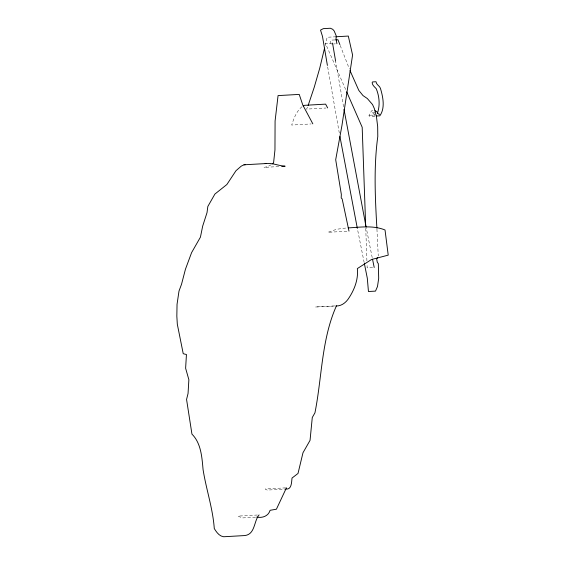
<?xml version="1.0" encoding="UTF-8"?>
<svg xmlns="http://www.w3.org/2000/svg" width="565" height="565" viewBox="0 0 565 565"><rect width="100%" height="100%" fill="white"/><g stroke="black" fill="none" stroke-linecap="round" stroke-linejoin="round"><path stroke-width="0.42" stroke-dasharray="2.83 2.12" d="M325.143 45.659L327.156 37.262L334.777 36.831M307.572 107.166L306.484 109.116L325.949 108.021M369.305 116.651L369.016 115.288L371.551 110.839L373.67 110.719M374.948 116.334L372.829 116.454L374.376 113.742M302.042 106.679C296.42 111.234 293.892 118.403 291.674 125.042L311.146 123.94M271.242 164.712L267.648 166.604L263.968 167.402L279.202 166.541M345.639 228.062L336.662 229.27L327.82 232.314L348.139 231.163M334.84 39.931L330.921 40.15L329.861 44.162L332.997 43.985M332.559 43.117L325.511 43.519L345.964 90.223M333.781 43.936L335.349 43.851M375.153 112.386L371.622 112.583L373.345 113.381L374.793 115.557M369.016 115.288L375.365 114.928M372.639 267.556L367.151 267.866L367.031 264.349M334.755 305.919L315.284 307.021L335.052 305.99M285.608 487.856L265.289 489.007L267.174 490.081L284.951 489.078M257.379 515.019L237.907 516.113L242.336 517.928L255.881 517.159M340.201 45.454L349.417 69.057M372.547 115.091L372.829 116.454M372.208 257.64L366.261 227.893M364.164 262.555L357.497 229.213M339.311 133.114L327.545 66.289M343.562 106.792L335.603 61.105M376.94 229.065L378.253 255.994M365.753 228.324L366.904 260.839"/><path stroke-width="0.85" d="M324.536 48.173L319.705 68.323L314.204 87.363L308.123 105.514M336.45 305.82C321.407 339.48 322.05 377.3 314.938 412.846L312.283 417.493L310.044 440.368L302.981 452.756L298.009 473.463L292.02 478.054C291.519 481.98 291.808 489.968 285.798 489.029M377.392 113.374C380.196 105.507 379.419 96.304 376.205 88.663C374.581 86.897 372.469 85.393 372.144 82.723L372.519 81.932L376.043 81.734C376.276 84.764 379.475 85.654 380.4 88.253C382.999 96.799 385.358 108.233 379.807 115.818L376.283 116.016M286.455 487.807L276.412 509.213L270.105 510.301C268.403 516.135 262.386 518.232 256.729 517.116M377.752 257.52L376.657 258.841L377.279 262.181L378.324 263.678L378.691 278.347L377.491 286.512L375.506 291.116L368.451 291.512L367.299 278.199L364.34 263.41M272.422 163.836L273.58 162.847L274.957 149.944L275.084 121.023L278.065 95.598L299.224 94.404L302.748 104.906L312.833 123.848M303.243 105.902L304.464 105.33L325.624 104.137L327.644 107.922M281.737 166.393L285.127 166.202C278.835 165.919 272.853 162.819 266.398 163.539L244.002 164.796L241.262 166.124L235.986 170.715L226.862 184.522L214.912 194.056L207.842 206.444L207.016 212.631L202.673 226.134L200.427 237.159L191.591 252.64L185.44 269.244L181.535 284.244L178.999 291.067L177.043 304.344L176.838 316.146L177.318 324.254L183.23 353.711L186.443 354.523L185.624 368.253L188.872 379.736L188.053 393.473L186.563 399.448L191.945 434.118C201.105 443.186 201.966 457.297 203.061 469.515C206.19 489.396 212.843 508.387 214.283 528.579C216.466 532.089 219.22 536.213 223.684 536.75L244.843 535.556C255.274 534.299 253.826 521.001 259.067 514.92M335.617 36.782L348.315 36.061L352.581 55.01L341.959 125.437L335.695 159.726L341.338 194.409L341.204 197.927L342.164 198.915L348.979 231.113M335.624 39.889L337.976 39.755L339.883 44.635M348.181 227.921C360.406 227.208 373.303 225.181 385.026 229.983L388.219 255.133L371.509 259.519L357.341 268.58C358.542 279.71 354.128 290.551 347.856 299.528C345.053 303.278 340.766 306.279 335.893 305.94M265.162 163.603L266.398 163.539M244.002 164.796L245.238 164.733M379.701 114.356L378.352 113.939L377.017 111.919L375.082 110.641M346.67 91.834L362.186 127.266L365.696 226.565M350.053 70.681L358.81 90.407L363.005 95.584L367.314 98.522L372.547 104.56L374.327 108.537L376.354 116.256M372.54 259.279L374.207 267.464M366.092 227.038L344.007 109.32M357.327 228.352L339.925 136.483M336.917 43.759L335.998 38.837L336.345 36.139L334.183 30.962L332.736 29.309L330.377 28.25L323.321 28.646L320.524 30.1L322.495 36.414L327.396 65.434M335.603 61.105L332.559 43.117M376.452 116.729L377.667 126.532L377.787 136.539C373.656 166.979 375.153 197.651 376.897 228.196"/></g></svg>
